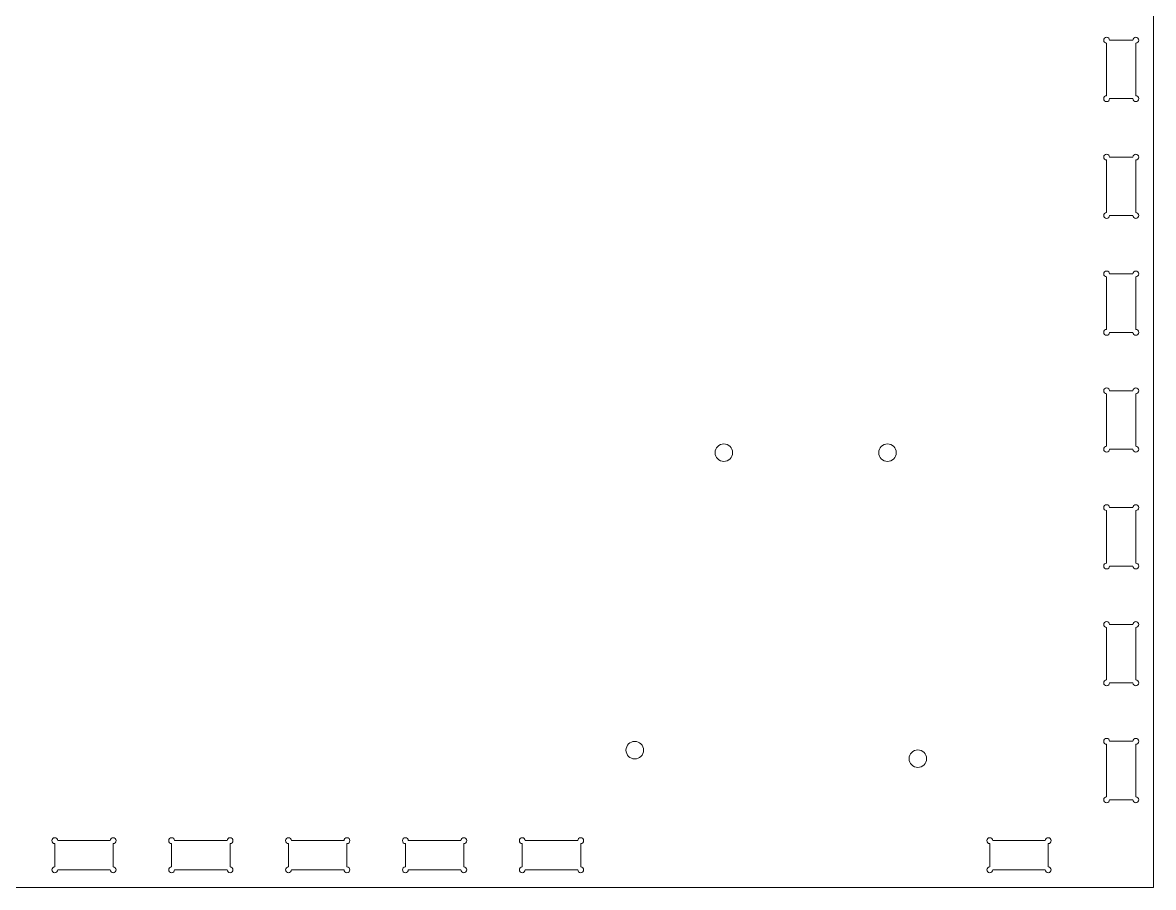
# Model space of a CAD drawing. Header units: millimetres. Extents: x -300 to 100, y -150 to 150.
# Drawn here: x -93.5 to 100, y -150 to -2 of the extents above; entities that cross this region are included whole.
import ezdxf

# ---------------------------------------------------------------- set-up
doc = ezdxf.new("R2010")
doc.units = ezdxf.units.MM
doc.header["$MEASUREMENT"] = 0
doc.layers.add('Layer 1', color=7, linetype='Continuous')

msp = doc.modelspace()

# ---------------------------------------------------------------- linework, layer by layer
at = {"layer": 'Layer 1', "color": 250, "lineweight": 9}
for points, knots in [([(100, 150), (100, 150), (100, -150), (100, -150), (100, -150), (100, -150), (-300, -150), (-300, -150), (-300, -150), (-300, -150), (-300, 150), (-300, 150), (-300, 150), (-300, 150), (100, 150), (100, 150)], [0, 0, 0, 0, 0.25, 0.25, 0.25, 0.25, 0.5, 0.5, 0.5, 0.5, 0.75, 0.75, 0.75, 0.75, 1, 1, 1, 1]), ([(97.5, -15), (97.5, -15.2761), (97.2761, -15.5), (97, -15.5), (97, -15.5), (96.7239, -15.5), (96.5, -15.2761), (96.5, -15), (96.5, -15), (96.5, -15), (92.5, -15), (92.5, -15), (92.5, -15), (92.5, -15.2761), (92.2761, -15.5), (92, -15.5), (92, -15.5), (91.7239, -15.5), (91.5, -15.2761), (91.5, -15), (91.5, -15), (91.5, -14.7239), (91.7239, -14.5), (92, -14.5), (92, -14.5), (92, -14.5), (92, -5.5), (92, -5.5), (92, -5.5), (91.7239, -5.5), (91.5, -5.2761), (91.5, -5), (91.5, -5), (91.5, -4.7239), (91.7239, -4.5), (92, -4.5), (92, -4.5), (92.2761, -4.5), (92.5, -4.7239), (92.5, -5), (92.5, -5), (92.5, -5), (96.5, -5), (96.5, -5), (96.5, -5), (96.5, -4.7239), (96.7239, -4.5), (97, -4.5), (97, -4.5), (97.2761, -4.5), (97.5, -4.7239), (97.5, -5), (97.5, -5), (97.5, -5.2761), (97.2761, -5.5), (97, -5.5), (97, -5.5), (97, -5.5), (97, -14.5), (97, -14.5), (97, -14.5), (97.2761, -14.5), (97.5, -14.7239), (97.5, -15)], [0, 0, 0, 0, 0.0625, 0.0625, 0.0625, 0.0625, 0.125, 0.125, 0.125, 0.125, 0.1875, 0.1875, 0.1875, 0.1875, 0.25, 0.25, 0.25, 0.25, 0.3125, 0.3125, 0.3125, 0.3125, 0.375, 0.375, 0.375, 0.375, 0.4375, 0.4375, 0.4375, 0.4375, 0.5, 0.5, 0.5, 0.5, 0.5625, 0.5625, 0.5625, 0.5625, 0.625, 0.625, 0.625, 0.625, 0.6875, 0.6875, 0.6875, 0.6875, 0.75, 0.75, 0.75, 0.75, 0.8125, 0.8125, 0.8125, 0.8125, 0.875, 0.875, 0.875, 0.875, 0.9375, 0.9375, 0.9375, 0.9375, 1, 1, 1, 1]), ([(97.5, -35), (97.5, -35.2761), (97.2761, -35.5), (97, -35.5), (97, -35.5), (96.7239, -35.5), (96.5, -35.2761), (96.5, -35), (96.5, -35), (96.5, -35), (92.5, -35), (92.5, -35), (92.5, -35), (92.5, -35.2761), (92.2761, -35.5), (92, -35.5), (92, -35.5), (91.7239, -35.5), (91.5, -35.2761), (91.5, -35), (91.5, -35), (91.5, -34.7239), (91.7239, -34.5), (92, -34.5), (92, -34.5), (92, -34.5), (92, -25.5), (92, -25.5), (92, -25.5), (91.7239, -25.5), (91.5, -25.2761), (91.5, -25), (91.5, -25), (91.5, -24.7239), (91.7239, -24.5), (92, -24.5), (92, -24.5), (92.2761, -24.5), (92.5, -24.7239), (92.5, -25), (92.5, -25), (92.5, -25), (96.5, -25), (96.5, -25), (96.5, -25), (96.5, -24.7239), (96.7239, -24.5), (97, -24.5), (97, -24.5), (97.2761, -24.5), (97.5, -24.7239), (97.5, -25), (97.5, -25), (97.5, -25.2761), (97.2761, -25.5), (97, -25.5), (97, -25.5), (97, -25.5), (97, -34.5), (97, -34.5), (97, -34.5), (97.2761, -34.5), (97.5, -34.7239), (97.5, -35)], [0, 0, 0, 0, 0.0625, 0.0625, 0.0625, 0.0625, 0.125, 0.125, 0.125, 0.125, 0.1875, 0.1875, 0.1875, 0.1875, 0.25, 0.25, 0.25, 0.25, 0.3125, 0.3125, 0.3125, 0.3125, 0.375, 0.375, 0.375, 0.375, 0.4375, 0.4375, 0.4375, 0.4375, 0.5, 0.5, 0.5, 0.5, 0.5625, 0.5625, 0.5625, 0.5625, 0.625, 0.625, 0.625, 0.625, 0.6875, 0.6875, 0.6875, 0.6875, 0.75, 0.75, 0.75, 0.75, 0.8125, 0.8125, 0.8125, 0.8125, 0.875, 0.875, 0.875, 0.875, 0.9375, 0.9375, 0.9375, 0.9375, 1, 1, 1, 1]), ([(97.5, -55), (97.5, -55.2761), (97.2761, -55.5), (97, -55.5), (97, -55.5), (96.7239, -55.5), (96.5, -55.2761), (96.5, -55), (96.5, -55), (96.5, -55), (92.5, -55), (92.5, -55), (92.5, -55), (92.5, -55.2761), (92.2761, -55.5), (92, -55.5), (92, -55.5), (91.7239, -55.5), (91.5, -55.2761), (91.5, -55), (91.5, -55), (91.5, -54.7239), (91.7239, -54.5), (92, -54.5), (92, -54.5), (92, -54.5), (92, -45.5), (92, -45.5), (92, -45.5), (91.7239, -45.5), (91.5, -45.2761), (91.5, -45), (91.5, -45), (91.5, -44.7239), (91.7239, -44.5), (92, -44.5), (92, -44.5), (92.2761, -44.5), (92.5, -44.7239), (92.5, -45), (92.5, -45), (92.5, -45), (96.5, -45), (96.5, -45), (96.5, -45), (96.5, -44.7239), (96.7239, -44.5), (97, -44.5), (97, -44.5), (97.2761, -44.5), (97.5, -44.7239), (97.5, -45), (97.5, -45), (97.5, -45.2761), (97.2761, -45.5), (97, -45.5), (97, -45.5), (97, -45.5), (97, -54.5), (97, -54.5), (97, -54.5), (97.2761, -54.5), (97.5, -54.7239), (97.5, -55)], [0, 0, 0, 0, 0.0625, 0.0625, 0.0625, 0.0625, 0.125, 0.125, 0.125, 0.125, 0.1875, 0.1875, 0.1875, 0.1875, 0.25, 0.25, 0.25, 0.25, 0.3125, 0.3125, 0.3125, 0.3125, 0.375, 0.375, 0.375, 0.375, 0.4375, 0.4375, 0.4375, 0.4375, 0.5, 0.5, 0.5, 0.5, 0.5625, 0.5625, 0.5625, 0.5625, 0.625, 0.625, 0.625, 0.625, 0.6875, 0.6875, 0.6875, 0.6875, 0.75, 0.75, 0.75, 0.75, 0.8125, 0.8125, 0.8125, 0.8125, 0.875, 0.875, 0.875, 0.875, 0.9375, 0.9375, 0.9375, 0.9375, 1, 1, 1, 1]), ([(97.5, -75), (97.5, -75.2761), (97.2761, -75.5), (97, -75.5), (97, -75.5), (96.7239, -75.5), (96.5, -75.2761), (96.5, -75), (96.5, -75), (96.5, -75), (92.5, -75), (92.5, -75), (92.5, -75), (92.5, -75.2761), (92.2761, -75.5), (92, -75.5), (92, -75.5), (91.7239, -75.5), (91.5, -75.2761), (91.5, -75), (91.5, -75), (91.5, -74.7239), (91.7239, -74.5), (92, -74.5), (92, -74.5), (92, -74.5), (92, -65.5), (92, -65.5), (92, -65.5), (91.7239, -65.5), (91.5, -65.2761), (91.5, -65), (91.5, -65), (91.5, -64.7239), (91.7239, -64.5), (92, -64.5), (92, -64.5), (92.2761, -64.5), (92.5, -64.7239), (92.5, -65), (92.5, -65), (92.5, -65), (96.5, -65), (96.5, -65), (96.5, -65), (96.5, -64.7239), (96.7239, -64.5), (97, -64.5), (97, -64.5), (97.2761, -64.5), (97.5, -64.7239), (97.5, -65), (97.5, -65), (97.5, -65.2761), (97.2761, -65.5), (97, -65.5), (97, -65.5), (97, -65.5), (97, -74.5), (97, -74.5), (97, -74.5), (97.2761, -74.5), (97.5, -74.7239), (97.5, -75)], [0, 0, 0, 0, 0.0625, 0.0625, 0.0625, 0.0625, 0.125, 0.125, 0.125, 0.125, 0.1875, 0.1875, 0.1875, 0.1875, 0.25, 0.25, 0.25, 0.25, 0.3125, 0.3125, 0.3125, 0.3125, 0.375, 0.375, 0.375, 0.375, 0.4375, 0.4375, 0.4375, 0.4375, 0.5, 0.5, 0.5, 0.5, 0.5625, 0.5625, 0.5625, 0.5625, 0.625, 0.625, 0.625, 0.625, 0.6875, 0.6875, 0.6875, 0.6875, 0.75, 0.75, 0.75, 0.75, 0.8125, 0.8125, 0.8125, 0.8125, 0.875, 0.875, 0.875, 0.875, 0.9375, 0.9375, 0.9375, 0.9375, 1, 1, 1, 1]), ([(26.5, -74.1), (25.6717, -74.1), (25, -74.7717), (25, -75.6), (25, -75.6), (25, -76.4283), (25.6717, -77.1), (26.5, -77.1), (26.5, -77.1), (27.3283, -77.1), (28, -76.4283), (28, -75.6), (28, -75.6), (28, -74.7717), (27.3283, -74.1), (26.5, -74.1)], [0, 0, 0, 0, 0.25, 0.25, 0.25, 0.25, 0.5, 0.5, 0.5, 0.5, 0.75, 0.75, 0.75, 0.75, 1, 1, 1, 1]), ([(54.5, -74.1), (53.6717, -74.1), (53, -74.7717), (53, -75.6), (53, -75.6), (53, -76.4283), (53.6717, -77.1), (54.5, -77.1), (54.5, -77.1), (55.3282, -77.1), (56, -76.4283), (56, -75.6), (56, -75.6), (56, -74.7717), (55.3282, -74.1), (54.5, -74.1)], [0, 0, 0, 0, 0.25, 0.25, 0.25, 0.25, 0.5, 0.5, 0.5, 0.5, 0.75, 0.75, 0.75, 0.75, 1, 1, 1, 1]), ([(97.5, -95), (97.5, -95.2761), (97.2761, -95.5), (97, -95.5), (97, -95.5), (96.7239, -95.5), (96.5, -95.2761), (96.5, -95), (96.5, -95), (96.5, -95), (92.5, -95), (92.5, -95), (92.5, -95), (92.5, -95.2761), (92.2761, -95.5), (92, -95.5), (92, -95.5), (91.7239, -95.5), (91.5, -95.2761), (91.5, -95), (91.5, -95), (91.5, -94.7239), (91.7239, -94.5), (92, -94.5), (92, -94.5), (92, -94.5), (92, -85.5), (92, -85.5), (92, -85.5), (91.7239, -85.5), (91.5, -85.2761), (91.5, -85), (91.5, -85), (91.5, -84.7239), (91.7239, -84.5), (92, -84.5), (92, -84.5), (92.2761, -84.5), (92.5, -84.7239), (92.5, -85), (92.5, -85), (92.5, -85), (96.5, -85), (96.5, -85), (96.5, -85), (96.5, -84.7239), (96.7239, -84.5), (97, -84.5), (97, -84.5), (97.2761, -84.5), (97.5, -84.7239), (97.5, -85), (97.5, -85), (97.5, -85.2761), (97.2761, -85.5), (97, -85.5), (97, -85.5), (97, -85.5), (97, -94.5), (97, -94.5), (97, -94.5), (97.2761, -94.5), (97.5, -94.7239), (97.5, -95)], [0, 0, 0, 0, 0.0625, 0.0625, 0.0625, 0.0625, 0.125, 0.125, 0.125, 0.125, 0.1875, 0.1875, 0.1875, 0.1875, 0.25, 0.25, 0.25, 0.25, 0.3125, 0.3125, 0.3125, 0.3125, 0.375, 0.375, 0.375, 0.375, 0.4375, 0.4375, 0.4375, 0.4375, 0.5, 0.5, 0.5, 0.5, 0.5625, 0.5625, 0.5625, 0.5625, 0.625, 0.625, 0.625, 0.625, 0.6875, 0.6875, 0.6875, 0.6875, 0.75, 0.75, 0.75, 0.75, 0.8125, 0.8125, 0.8125, 0.8125, 0.875, 0.875, 0.875, 0.875, 0.9375, 0.9375, 0.9375, 0.9375, 1, 1, 1, 1]), ([(97.5, -115), (97.5, -115.2761), (97.2761, -115.5), (97, -115.5), (97, -115.5), (96.7239, -115.5), (96.5, -115.2761), (96.5, -115), (96.5, -115), (96.5, -115), (92.5, -115), (92.5, -115), (92.5, -115), (92.5, -115.2761), (92.2761, -115.5), (92, -115.5), (92, -115.5), (91.7239, -115.5), (91.5, -115.2761), (91.5, -115), (91.5, -115), (91.5, -114.7239), (91.7239, -114.5), (92, -114.5), (92, -114.5), (92, -114.5), (92, -105.5), (92, -105.5), (92, -105.5), (91.7239, -105.5), (91.5, -105.2761), (91.5, -105), (91.5, -105), (91.5, -104.7239), (91.7239, -104.5), (92, -104.5), (92, -104.5), (92.2761, -104.5), (92.5, -104.7239), (92.5, -105), (92.5, -105), (92.5, -105), (96.5, -105), (96.5, -105), (96.5, -105), (96.5, -104.7239), (96.7239, -104.5), (97, -104.5), (97, -104.5), (97.2761, -104.5), (97.5, -104.7239), (97.5, -105), (97.5, -105), (97.5, -105.2761), (97.2761, -105.5), (97, -105.5), (97, -105.5), (97, -105.5), (97, -114.5), (97, -114.5), (97, -114.5), (97.2761, -114.5), (97.5, -114.7239), (97.5, -115)], [0, 0, 0, 0, 0.0625, 0.0625, 0.0625, 0.0625, 0.125, 0.125, 0.125, 0.125, 0.1875, 0.1875, 0.1875, 0.1875, 0.25, 0.25, 0.25, 0.25, 0.3125, 0.3125, 0.3125, 0.3125, 0.375, 0.375, 0.375, 0.375, 0.4375, 0.4375, 0.4375, 0.4375, 0.5, 0.5, 0.5, 0.5, 0.5625, 0.5625, 0.5625, 0.5625, 0.625, 0.625, 0.625, 0.625, 0.6875, 0.6875, 0.6875, 0.6875, 0.75, 0.75, 0.75, 0.75, 0.8125, 0.8125, 0.8125, 0.8125, 0.875, 0.875, 0.875, 0.875, 0.9375, 0.9375, 0.9375, 0.9375, 1, 1, 1, 1]), ([(11.25, -128.015), (10.4217, -128.015), (9.75, -127.3433), (9.75, -126.515), (9.75, -126.515), (9.75, -125.6867), (10.4217, -125.015), (11.25, -125.015), (11.25, -125.015), (12.0783, -125.015), (12.75, -125.6867), (12.75, -126.515), (12.75, -126.515), (12.75, -127.3433), (12.0783, -128.015), (11.25, -128.015)], [0, 0, 0, 0, 0.25, 0.25, 0.25, 0.25, 0.5, 0.5, 0.5, 0.5, 0.75, 0.75, 0.75, 0.75, 1, 1, 1, 1]), ([(97.5, -135), (97.5, -135.2761), (97.2761, -135.5), (97, -135.5), (97, -135.5), (96.7239, -135.5), (96.5, -135.2761), (96.5, -135), (96.5, -135), (96.5, -135), (92.5, -135), (92.5, -135), (92.5, -135), (92.5, -135.2761), (92.2761, -135.5), (92, -135.5), (92, -135.5), (91.7239, -135.5), (91.5, -135.2761), (91.5, -135), (91.5, -135), (91.5, -134.7239), (91.7239, -134.5), (92, -134.5), (92, -134.5), (92, -134.5), (92, -125.5), (92, -125.5), (92, -125.5), (91.7239, -125.5), (91.5, -125.2761), (91.5, -125), (91.5, -125), (91.5, -124.7239), (91.7239, -124.5), (92, -124.5), (92, -124.5), (92.2761, -124.5), (92.5, -124.7239), (92.5, -125), (92.5, -125), (92.5, -125), (96.5, -125), (96.5, -125), (96.5, -125), (96.5, -124.7239), (96.7239, -124.5), (97, -124.5), (97, -124.5), (97.2761, -124.5), (97.5, -124.7239), (97.5, -125), (97.5, -125), (97.5, -125.2761), (97.2761, -125.5), (97, -125.5), (97, -125.5), (97, -125.5), (97, -134.5), (97, -134.5), (97, -134.5), (97.2761, -134.5), (97.5, -134.7239), (97.5, -135)], [0, 0, 0, 0, 0.0625, 0.0625, 0.0625, 0.0625, 0.125, 0.125, 0.125, 0.125, 0.1875, 0.1875, 0.1875, 0.1875, 0.25, 0.25, 0.25, 0.25, 0.3125, 0.3125, 0.3125, 0.3125, 0.375, 0.375, 0.375, 0.375, 0.4375, 0.4375, 0.4375, 0.4375, 0.5, 0.5, 0.5, 0.5, 0.5625, 0.5625, 0.5625, 0.5625, 0.625, 0.625, 0.625, 0.625, 0.6875, 0.6875, 0.6875, 0.6875, 0.75, 0.75, 0.75, 0.75, 0.8125, 0.8125, 0.8125, 0.8125, 0.875, 0.875, 0.875, 0.875, 0.9375, 0.9375, 0.9375, 0.9375, 1, 1, 1, 1]), ([(59.7, -126.4684), (60.5283, -126.4684), (61.2, -127.1401), (61.2, -127.9684), (61.2, -127.9684), (61.2, -128.7967), (60.5283, -129.4684), (59.7, -129.4684), (59.7, -129.4684), (58.8717, -129.4684), (58.2, -128.7967), (58.2, -127.9684), (58.2, -127.9684), (58.2, -127.1401), (58.8717, -126.4684), (59.7, -126.4684)], [0, 0, 0, 0, 0.25, 0.25, 0.25, 0.25, 0.5, 0.5, 0.5, 0.5, 0.75, 0.75, 0.75, 0.75, 1, 1, 1, 1]), ([(-88, -147.5), (-88.2761, -147.5), (-88.5, -147.2761), (-88.5, -147), (-88.5, -147), (-88.5, -146.7239), (-88.2761, -146.5), (-88, -146.5), (-88, -146.5), (-88, -146.5), (-88, -142.5), (-88, -142.5), (-88, -142.5), (-88.2761, -142.5), (-88.5, -142.2761), (-88.5, -142), (-88.5, -142), (-88.5, -141.7239), (-88.2761, -141.5), (-88, -141.5), (-88, -141.5), (-87.7239, -141.5), (-87.5, -141.7239), (-87.5, -142), (-87.5, -142), (-87.5, -142), (-78.5, -142), (-78.5, -142), (-78.5, -142), (-78.5, -141.7239), (-78.2761, -141.5), (-78, -141.5), (-78, -141.5), (-77.7239, -141.5), (-77.5, -141.7239), (-77.5, -142), (-77.5, -142), (-77.5, -142.2761), (-77.7239, -142.5), (-78, -142.5), (-78, -142.5), (-78, -142.5), (-78, -146.5), (-78, -146.5), (-78, -146.5), (-77.7239, -146.5), (-77.5, -146.7239), (-77.5, -147), (-77.5, -147), (-77.5, -147.2761), (-77.7239, -147.5), (-78, -147.5), (-78, -147.5), (-78.2761, -147.5), (-78.5, -147.2761), (-78.5, -147), (-78.5, -147), (-78.5, -147), (-87.5, -147), (-87.5, -147), (-87.5, -147), (-87.5, -147.2761), (-87.7239, -147.5), (-88, -147.5)], [0, 0, 0, 0, 0.0625, 0.0625, 0.0625, 0.0625, 0.125, 0.125, 0.125, 0.125, 0.1875, 0.1875, 0.1875, 0.1875, 0.25, 0.25, 0.25, 0.25, 0.3125, 0.3125, 0.3125, 0.3125, 0.375, 0.375, 0.375, 0.375, 0.4375, 0.4375, 0.4375, 0.4375, 0.5, 0.5, 0.5, 0.5, 0.5625, 0.5625, 0.5625, 0.5625, 0.625, 0.625, 0.625, 0.625, 0.6875, 0.6875, 0.6875, 0.6875, 0.75, 0.75, 0.75, 0.75, 0.8125, 0.8125, 0.8125, 0.8125, 0.875, 0.875, 0.875, 0.875, 0.9375, 0.9375, 0.9375, 0.9375, 1, 1, 1, 1]), ([(-68, -147.5), (-68.2761, -147.5), (-68.5, -147.2761), (-68.5, -147), (-68.5, -147), (-68.5, -146.7239), (-68.2761, -146.5), (-68, -146.5), (-68, -146.5), (-68, -146.5), (-68, -142.5), (-68, -142.5), (-68, -142.5), (-68.2761, -142.5), (-68.5, -142.2761), (-68.5, -142), (-68.5, -142), (-68.5, -141.7239), (-68.2761, -141.5), (-68, -141.5), (-68, -141.5), (-67.7239, -141.5), (-67.5, -141.7239), (-67.5, -142), (-67.5, -142), (-67.5, -142), (-58.5, -142), (-58.5, -142), (-58.5, -142), (-58.5, -141.7239), (-58.2761, -141.5), (-58, -141.5), (-58, -141.5), (-57.7239, -141.5), (-57.5, -141.7239), (-57.5, -142), (-57.5, -142), (-57.5, -142.2761), (-57.7239, -142.5), (-58, -142.5), (-58, -142.5), (-58, -142.5), (-58, -146.5), (-58, -146.5), (-58, -146.5), (-57.7239, -146.5), (-57.5, -146.7239), (-57.5, -147), (-57.5, -147), (-57.5, -147.2761), (-57.7239, -147.5), (-58, -147.5), (-58, -147.5), (-58.2761, -147.5), (-58.5, -147.2761), (-58.5, -147), (-58.5, -147), (-58.5, -147), (-67.5, -147), (-67.5, -147), (-67.5, -147), (-67.5, -147.2761), (-67.7239, -147.5), (-68, -147.5)], [0, 0, 0, 0, 0.0625, 0.0625, 0.0625, 0.0625, 0.125, 0.125, 0.125, 0.125, 0.1875, 0.1875, 0.1875, 0.1875, 0.25, 0.25, 0.25, 0.25, 0.3125, 0.3125, 0.3125, 0.3125, 0.375, 0.375, 0.375, 0.375, 0.4375, 0.4375, 0.4375, 0.4375, 0.5, 0.5, 0.5, 0.5, 0.5625, 0.5625, 0.5625, 0.5625, 0.625, 0.625, 0.625, 0.625, 0.6875, 0.6875, 0.6875, 0.6875, 0.75, 0.75, 0.75, 0.75, 0.8125, 0.8125, 0.8125, 0.8125, 0.875, 0.875, 0.875, 0.875, 0.9375, 0.9375, 0.9375, 0.9375, 1, 1, 1, 1]), ([(-48, -147.5), (-48.2761, -147.5), (-48.5, -147.2761), (-48.5, -147), (-48.5, -147), (-48.5, -146.7239), (-48.2761, -146.5), (-48, -146.5), (-48, -146.5), (-48, -146.5), (-48, -142.5), (-48, -142.5), (-48, -142.5), (-48.2761, -142.5), (-48.5, -142.2761), (-48.5, -142), (-48.5, -142), (-48.5, -141.7239), (-48.2761, -141.5), (-48, -141.5), (-48, -141.5), (-47.7239, -141.5), (-47.5, -141.7239), (-47.5, -142), (-47.5, -142), (-47.5, -142), (-38.5, -142), (-38.5, -142), (-38.5, -142), (-38.5, -141.7239), (-38.2761, -141.5), (-38, -141.5), (-38, -141.5), (-37.7239, -141.5), (-37.5, -141.7239), (-37.5, -142), (-37.5, -142), (-37.5, -142.2761), (-37.7239, -142.5), (-38, -142.5), (-38, -142.5), (-38, -142.5), (-38, -146.5), (-38, -146.5), (-38, -146.5), (-37.7239, -146.5), (-37.5, -146.7239), (-37.5, -147), (-37.5, -147), (-37.5, -147.2761), (-37.7239, -147.5), (-38, -147.5), (-38, -147.5), (-38.2761, -147.5), (-38.5, -147.2761), (-38.5, -147), (-38.5, -147), (-38.5, -147), (-47.5, -147), (-47.5, -147), (-47.5, -147), (-47.5, -147.2761), (-47.7239, -147.5), (-48, -147.5)], [0, 0, 0, 0, 0.0625, 0.0625, 0.0625, 0.0625, 0.125, 0.125, 0.125, 0.125, 0.1875, 0.1875, 0.1875, 0.1875, 0.25, 0.25, 0.25, 0.25, 0.3125, 0.3125, 0.3125, 0.3125, 0.375, 0.375, 0.375, 0.375, 0.4375, 0.4375, 0.4375, 0.4375, 0.5, 0.5, 0.5, 0.5, 0.5625, 0.5625, 0.5625, 0.5625, 0.625, 0.625, 0.625, 0.625, 0.6875, 0.6875, 0.6875, 0.6875, 0.75, 0.75, 0.75, 0.75, 0.8125, 0.8125, 0.8125, 0.8125, 0.875, 0.875, 0.875, 0.875, 0.9375, 0.9375, 0.9375, 0.9375, 1, 1, 1, 1]), ([(-28, -147.5), (-28.2761, -147.5), (-28.5, -147.2761), (-28.5, -147), (-28.5, -147), (-28.5, -146.7239), (-28.2761, -146.5), (-28, -146.5), (-28, -146.5), (-28, -146.5), (-28, -142.5), (-28, -142.5), (-28, -142.5), (-28.2761, -142.5), (-28.5, -142.2761), (-28.5, -142), (-28.5, -142), (-28.5, -141.7239), (-28.2761, -141.5), (-28, -141.5), (-28, -141.5), (-27.7239, -141.5), (-27.5, -141.7239), (-27.5, -142), (-27.5, -142), (-27.5, -142), (-18.5, -142), (-18.5, -142), (-18.5, -142), (-18.5, -141.7239), (-18.2761, -141.5), (-18, -141.5), (-18, -141.5), (-17.7239, -141.5), (-17.5, -141.7239), (-17.5, -142), (-17.5, -142), (-17.5, -142.2761), (-17.7239, -142.5), (-18, -142.5), (-18, -142.5), (-18, -142.5), (-18, -146.5), (-18, -146.5), (-18, -146.5), (-17.7239, -146.5), (-17.5, -146.7239), (-17.5, -147), (-17.5, -147), (-17.5, -147.2761), (-17.7239, -147.5), (-18, -147.5), (-18, -147.5), (-18.2761, -147.5), (-18.5, -147.2761), (-18.5, -147), (-18.5, -147), (-18.5, -147), (-27.5, -147), (-27.5, -147), (-27.5, -147), (-27.5, -147.2761), (-27.7239, -147.5), (-28, -147.5)], [0, 0, 0, 0, 0.0625, 0.0625, 0.0625, 0.0625, 0.125, 0.125, 0.125, 0.125, 0.1875, 0.1875, 0.1875, 0.1875, 0.25, 0.25, 0.25, 0.25, 0.3125, 0.3125, 0.3125, 0.3125, 0.375, 0.375, 0.375, 0.375, 0.4375, 0.4375, 0.4375, 0.4375, 0.5, 0.5, 0.5, 0.5, 0.5625, 0.5625, 0.5625, 0.5625, 0.625, 0.625, 0.625, 0.625, 0.6875, 0.6875, 0.6875, 0.6875, 0.75, 0.75, 0.75, 0.75, 0.8125, 0.8125, 0.8125, 0.8125, 0.875, 0.875, 0.875, 0.875, 0.9375, 0.9375, 0.9375, 0.9375, 1, 1, 1, 1]), ([(-8, -147.5), (-8.2761, -147.5), (-8.5, -147.2761), (-8.5, -147), (-8.5, -147), (-8.5, -146.7239), (-8.2761, -146.5), (-8, -146.5), (-8, -146.5), (-8, -146.5), (-8, -142.5), (-8, -142.5), (-8, -142.5), (-8.2761, -142.5), (-8.5, -142.2761), (-8.5, -142), (-8.5, -142), (-8.5, -141.7239), (-8.2761, -141.5), (-8, -141.5), (-8, -141.5), (-7.7239, -141.5), (-7.5, -141.7239), (-7.5, -142), (-7.5, -142), (-7.5, -142), (1.5, -142), (1.5, -142), (1.5, -142), (1.5, -141.7239), (1.7239, -141.5), (2, -141.5), (2, -141.5), (2.2761, -141.5), (2.5, -141.7239), (2.5, -142), (2.5, -142), (2.5, -142.2761), (2.2761, -142.5), (2, -142.5), (2, -142.5), (2, -142.5), (2, -146.5), (2, -146.5), (2, -146.5), (2.2761, -146.5), (2.5, -146.7239), (2.5, -147), (2.5, -147), (2.5, -147.2761), (2.2761, -147.5), (2, -147.5), (2, -147.5), (1.7239, -147.5), (1.5, -147.2761), (1.5, -147), (1.5, -147), (1.5, -147), (-7.5, -147), (-7.5, -147), (-7.5, -147), (-7.5, -147.2761), (-7.7239, -147.5), (-8, -147.5)], [0, 0, 0, 0, 0.0625, 0.0625, 0.0625, 0.0625, 0.125, 0.125, 0.125, 0.125, 0.1875, 0.1875, 0.1875, 0.1875, 0.25, 0.25, 0.25, 0.25, 0.3125, 0.3125, 0.3125, 0.3125, 0.375, 0.375, 0.375, 0.375, 0.4375, 0.4375, 0.4375, 0.4375, 0.5, 0.5, 0.5, 0.5, 0.5625, 0.5625, 0.5625, 0.5625, 0.625, 0.625, 0.625, 0.625, 0.6875, 0.6875, 0.6875, 0.6875, 0.75, 0.75, 0.75, 0.75, 0.8125, 0.8125, 0.8125, 0.8125, 0.875, 0.875, 0.875, 0.875, 0.9375, 0.9375, 0.9375, 0.9375, 1, 1, 1, 1]), ([(72, -147.5), (71.7239, -147.5), (71.5, -147.2761), (71.5, -147), (71.5, -147), (71.5, -146.7239), (71.7239, -146.5), (72, -146.5), (72, -146.5), (72, -146.5), (72, -142.5), (72, -142.5), (72, -142.5), (71.7239, -142.5), (71.5, -142.2761), (71.5, -142), (71.5, -142), (71.5, -141.7239), (71.7239, -141.5), (72, -141.5), (72, -141.5), (72.2761, -141.5), (72.5, -141.7239), (72.5, -142), (72.5, -142), (72.5, -142), (81.5, -142), (81.5, -142), (81.5, -142), (81.5, -141.7239), (81.7239, -141.5), (82, -141.5), (82, -141.5), (82.2761, -141.5), (82.5, -141.7239), (82.5, -142), (82.5, -142), (82.5, -142.2761), (82.2761, -142.5), (82, -142.5), (82, -142.5), (82, -142.5), (82, -146.5), (82, -146.5), (82, -146.5), (82.2761, -146.5), (82.5, -146.7239), (82.5, -147), (82.5, -147), (82.5, -147.2761), (82.2761, -147.5), (82, -147.5), (82, -147.5), (81.7239, -147.5), (81.5, -147.2761), (81.5, -147), (81.5, -147), (81.5, -147), (72.5, -147), (72.5, -147), (72.5, -147), (72.5, -147.2761), (72.2761, -147.5), (72, -147.5)], [0, 0, 0, 0, 0.0625, 0.0625, 0.0625, 0.0625, 0.125, 0.125, 0.125, 0.125, 0.1875, 0.1875, 0.1875, 0.1875, 0.25, 0.25, 0.25, 0.25, 0.3125, 0.3125, 0.3125, 0.3125, 0.375, 0.375, 0.375, 0.375, 0.4375, 0.4375, 0.4375, 0.4375, 0.5, 0.5, 0.5, 0.5, 0.5625, 0.5625, 0.5625, 0.5625, 0.625, 0.625, 0.625, 0.625, 0.6875, 0.6875, 0.6875, 0.6875, 0.75, 0.75, 0.75, 0.75, 0.8125, 0.8125, 0.8125, 0.8125, 0.875, 0.875, 0.875, 0.875, 0.9375, 0.9375, 0.9375, 0.9375, 1, 1, 1, 1])]:
    msp.add_open_spline(points, degree=3, knots=knots, dxfattribs=at)

doc.saveas('drawing.dxf')
